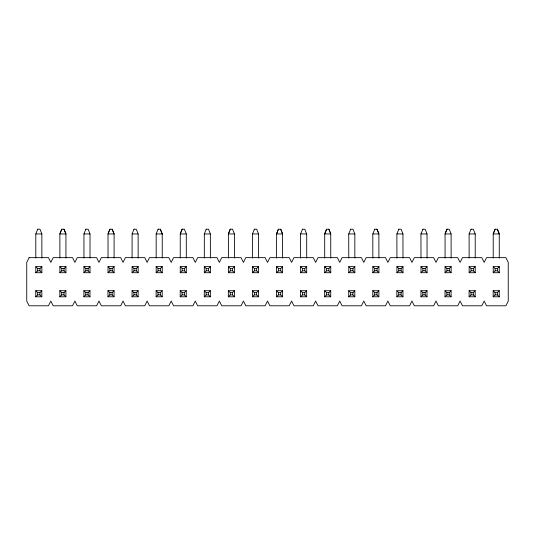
<?xml version="1.0" encoding="UTF-8"?>
<svg xmlns="http://www.w3.org/2000/svg" width="535" height="535" viewBox="0 0 535 535"><rect width="100%" height="100%" fill="white"/><g stroke="black" fill="none" stroke-linecap="round" stroke-linejoin="round"><path stroke-width="0.8" d="M35.798 258.091L35.798 233.949L37.697 229.207M61.772 229.207L59.873 233.949L59.873 258.091M83.948 258.091L83.948 233.949L85.847 229.207M109.922 229.207L108.023 233.949L108.023 258.091M132.098 258.091L132.098 233.949L133.997 229.207M156.173 258.091L156.173 233.949L158.072 229.207M182.147 229.207L180.248 233.949L180.248 258.091M204.323 258.091L204.323 233.949L206.222 229.207M230.297 229.207L228.398 233.949L228.398 258.091M252.473 258.091L252.473 233.949L254.372 229.207M278.447 229.207L276.548 233.949L276.548 258.091M300.623 258.091L300.576 233.949L302.522 229.207M326.597 229.207L324.698 233.949L324.698 258.091M348.773 258.091L348.726 233.949L350.672 229.207M372.848 258.091L372.801 233.949L374.747 229.207M396.923 258.091L396.876 233.949L398.822 229.207M420.998 258.091L420.951 233.949L422.897 229.207M446.972 229.207L445.073 233.949L445.073 258.091M469.148 258.091L469.101 233.949L471.047 229.207M495.122 229.207L493.223 233.949L493.223 258.091M35.798 272.716L37.697 270.817L37.697 268.543L35.798 266.644L41.864 266.644L41.864 272.716L35.798 272.716L35.798 266.644M41.864 272.716L39.971 270.817L39.971 268.543L41.864 266.644M35.751 296.791L37.651 294.892L39.924 294.892L41.824 296.791L41.824 290.719L35.751 290.719L35.751 296.791L41.824 296.791M35.751 290.719L37.651 292.618L39.924 292.618L41.824 290.719M59.873 272.716L61.772 270.817L64.046 270.817L65.939 272.716L65.939 266.644L59.873 266.644L59.873 272.716L65.939 272.716M59.873 266.644L61.772 268.543L64.046 268.543L65.939 266.644M59.826 296.791L61.726 294.892L63.999 294.892L65.899 296.791L65.899 290.719L59.826 290.719L59.826 296.791L65.899 296.791M59.826 290.719L61.726 292.618L63.999 292.618L65.899 290.719M83.948 272.716L85.847 270.817L88.121 270.817L90.014 272.716L90.014 266.644L83.948 266.644L83.948 272.716L90.014 272.716M83.948 266.644L85.847 268.543L88.121 268.543L90.014 266.644M83.901 296.791L85.801 294.892L85.801 292.618L83.901 290.719L89.974 290.719L89.974 296.791L83.901 296.791L83.901 290.719M89.974 296.791L88.074 294.892L88.074 292.618L89.974 290.719M108.023 272.716L109.922 270.817L112.196 270.817L114.089 272.716L114.089 266.644L108.023 266.644L108.023 272.716L114.089 272.716M108.023 266.644L109.922 268.543L112.196 268.543L114.089 266.644M107.976 296.791L109.876 294.892L112.149 294.892L114.049 296.791L114.049 290.719L107.976 290.719L107.976 296.791L114.049 296.791M107.976 290.719L109.876 292.618L112.149 292.618L114.049 290.719M132.098 272.716L133.997 270.817L136.271 270.817L138.164 272.716L138.164 266.644L132.098 266.644L132.098 272.716L138.164 272.716M132.098 266.644L133.997 268.543L136.271 268.543L138.164 266.644M132.051 296.791L133.951 294.892L136.224 294.892L138.124 296.791L132.051 296.791L132.051 290.719L138.124 290.719L138.124 296.791M136.224 294.892L136.224 292.618L138.124 290.719M156.173 272.716L158.072 270.817L160.346 270.817L162.239 272.716L162.239 266.644L156.173 266.644L156.173 272.716L162.239 272.716M156.173 266.644L158.072 268.543L160.346 268.543L162.239 266.644M156.126 296.791L158.026 294.892L160.299 294.892L162.199 296.791L162.199 290.719L156.126 290.719L156.126 296.791L162.199 296.791M156.126 290.719L158.026 292.618L160.299 292.618L162.199 290.719M180.248 272.716L182.147 270.817L184.421 270.817L186.314 272.716L186.314 266.644L180.248 266.644L180.248 272.716L186.314 272.716M180.248 266.644L182.147 268.543L184.421 268.543L186.314 266.644M180.201 296.791L182.101 294.892L184.374 294.892L186.274 296.791L180.201 296.791L180.201 290.719L186.274 290.719L186.274 296.791M180.201 290.719L182.101 292.618L184.374 292.618L186.274 290.719M204.323 272.716L206.222 270.817L208.496 270.817L210.389 272.716L204.323 272.716L204.323 266.644L210.389 266.644L210.389 272.716M204.323 266.644L206.222 268.543L208.496 268.543L210.389 266.644M204.276 296.791L206.176 294.892L208.449 294.892L210.349 296.791L210.349 290.719L204.276 290.719L204.276 296.791L210.349 296.791M204.276 290.719L206.176 292.618L208.449 292.618L210.349 290.719M228.398 272.716L230.297 270.817L232.571 270.817L234.464 272.716L228.398 272.716L228.398 266.644L234.464 266.644L234.464 272.716M228.398 266.644L230.297 268.543L232.571 268.543L234.464 266.644M228.351 296.791L230.251 294.892L232.524 294.892L234.424 296.791L228.351 296.791L228.351 290.719L234.424 290.719L234.424 296.791M228.351 290.719L230.251 292.618L232.524 292.618L234.424 290.719M252.473 272.716L254.372 270.817L256.646 270.817L258.539 272.716L252.473 272.716L252.473 266.644L258.539 266.644L258.539 272.716M256.646 270.817L256.646 268.543L258.539 266.644M252.426 296.791L254.326 294.892L256.599 294.892L258.499 296.791L252.426 296.791L252.426 290.719L258.499 290.719L258.499 296.791M252.426 290.719L254.326 292.618L256.599 292.618L258.499 290.719M276.548 272.716L278.447 270.817L280.721 270.817L282.614 272.716L276.548 272.716L276.548 266.644L282.614 266.644L282.614 272.716M280.721 270.817L280.721 268.543L282.614 266.644M276.501 296.791L278.401 294.892L280.674 294.892L282.574 296.791L276.501 296.791L276.501 290.719L282.574 290.719L282.574 296.791M280.674 294.892L280.674 292.618L282.574 290.719M300.623 272.716L302.522 270.817L304.796 270.817L306.689 272.716L300.623 272.716L300.623 266.644L306.689 266.644L306.689 272.716M304.796 270.817L304.796 268.543L306.689 266.644M300.576 296.791L302.476 294.892L304.749 294.892L306.649 296.791L306.649 290.719L300.576 290.719L300.576 296.791L306.649 296.791M300.576 290.719L302.476 292.618L304.749 292.618L306.649 290.719M324.698 272.716L326.597 270.817L328.871 270.817L330.764 272.716L324.698 272.716L324.698 266.644L330.764 266.644L330.764 272.716M324.698 266.644L326.597 268.543L328.871 268.543L330.764 266.644M324.651 296.791L326.551 294.892L328.824 294.892L330.724 296.791L330.724 290.719L324.651 290.719L324.651 296.791L330.724 296.791M324.651 290.719L326.551 292.618L328.824 292.618L330.724 290.719M348.773 272.716L350.672 270.817L350.672 268.543L348.773 266.644L354.839 266.644L354.839 272.716L348.773 272.716L348.773 266.644M354.839 272.716L352.946 270.817L352.946 268.543L354.839 266.644M348.726 296.791L350.626 294.892L350.626 292.618L348.726 290.719L354.799 290.719L354.799 296.791L348.726 296.791L348.726 290.719M350.626 292.618L352.899 292.618L354.799 290.719M372.848 272.716L374.747 270.817L377.021 270.817L378.914 272.716L372.848 272.716L372.848 266.644L378.914 266.644L378.914 272.716M377.021 270.817L377.021 268.543L378.914 266.644M372.801 296.791L374.701 294.892L376.974 294.892L378.874 296.791L378.874 290.719L372.801 290.719L372.801 296.791L378.874 296.791M372.801 290.719L374.701 292.618L376.974 292.618L378.874 290.719M396.923 272.716L398.822 270.817L401.096 270.817L402.989 272.716L402.989 266.644L396.923 266.644L396.923 272.716L402.989 272.716M396.923 266.644L398.822 268.543L401.096 268.543L402.989 266.644M396.876 296.791L398.776 294.892L398.776 292.618L396.876 290.719L402.949 290.719L402.949 296.791L396.876 296.791L396.876 290.719M398.776 292.618L401.049 292.618L402.949 290.719M420.998 272.716L422.897 270.817L425.171 270.817L427.064 272.716L427.064 266.644L420.998 266.644L420.998 272.716L427.064 272.716M420.998 266.644L422.897 268.543L425.171 268.543L427.064 266.644M420.951 296.791L422.851 294.892L422.851 292.618L420.951 290.719L427.024 290.719L427.024 296.791L420.951 296.791L420.951 290.719M422.851 292.618L425.124 292.618L427.024 290.719M445.073 272.716L446.972 270.817L449.246 270.817L451.139 272.716L451.139 266.644L445.073 266.644L445.073 272.716L451.139 272.716M445.073 266.644L446.972 268.543L449.246 268.543L451.139 266.644M445.026 296.791L446.926 294.892L446.926 292.618L445.026 290.719L451.099 290.719L451.099 296.791L445.026 296.791L445.026 290.719M451.099 296.791L449.199 294.892L449.199 292.618L451.099 290.719M469.148 272.716L471.047 270.817L471.047 268.543L469.148 266.644L475.214 266.644L475.214 272.716L469.148 272.716L469.148 266.644M471.047 268.543L473.321 268.543L475.214 266.644M469.101 296.791L471.001 294.892L473.274 294.892L475.174 296.791L469.101 296.791L469.101 290.719L475.174 290.719L475.174 296.791M469.101 290.719L471.001 292.618L473.274 292.618L475.174 290.719M493.223 272.716L495.122 270.817L495.122 268.543L493.223 266.644L499.289 266.644L499.289 272.716L493.223 272.716L493.223 266.644M495.122 268.543L497.396 268.543L499.289 266.644M493.176 296.791L495.076 294.892L495.076 292.618L493.176 290.719L499.249 290.719L499.249 296.791L493.176 296.791L493.176 290.719M495.076 292.618L497.349 292.618L499.249 290.719M37.651 229.207L39.971 229.207L41.864 233.949L41.864 258.091M65.939 233.949L64.046 229.207L61.726 229.207L59.826 233.949L65.939 233.949L65.939 258.091M85.801 229.207L88.121 229.207L90.014 233.949L90.014 258.091M114.089 233.949L112.196 229.207L109.876 229.207L107.976 233.949L114.089 233.949L114.089 258.091M133.951 229.207L136.271 229.207L138.164 233.949L132.098 233.949M158.026 229.207L160.346 229.207L162.239 233.949L162.239 258.091M206.176 229.207L208.496 229.207L210.389 233.949L204.323 233.949M254.326 229.207L256.646 229.207L258.539 233.949L258.539 258.091M280.721 229.207L278.401 229.207L276.501 233.949L282.614 233.949L280.721 229.207L282.574 233.949L282.614 258.091M302.476 229.207L304.796 229.207L306.689 233.949L306.689 258.091M328.871 229.207L326.551 229.207L324.651 233.949L330.764 233.949L328.871 229.207L330.724 233.949L330.764 258.091M350.626 229.207L352.946 229.207L354.839 233.949L354.839 258.091M374.701 229.207L377.021 229.207L378.914 233.949L372.848 233.949M398.776 229.207L401.096 229.207L402.989 233.949L396.923 233.949M422.851 229.207L425.171 229.207L427.064 233.949L420.998 233.949M471.001 229.207L473.321 229.207L475.214 233.949L475.214 258.091M497.396 229.207L495.076 229.207L493.176 233.949L499.289 233.949L497.396 229.207L499.249 233.949L499.289 258.091M35.798 233.949L41.864 233.949M83.948 233.949L90.014 233.949M156.173 233.949L162.239 233.949M252.473 233.949L258.539 233.949M300.623 233.949L306.689 233.949M348.773 233.949L354.839 233.949M469.148 233.949L475.214 233.949M37.697 268.543L39.971 268.543M252.473 266.644L254.372 268.543L256.646 268.543M276.548 266.644L278.447 268.543L280.721 268.543M300.623 266.644L302.522 268.543L304.796 268.543M350.672 268.543L352.946 268.543M372.848 266.644L374.747 268.543L377.021 268.543M37.697 270.817L39.971 270.817M350.672 270.817L352.946 270.817M471.047 270.817L473.321 270.817L475.214 272.716M495.122 270.817L497.396 270.817L499.289 272.716M85.801 292.618L88.074 292.618M132.051 290.719L133.951 292.618L136.224 292.618M276.501 290.719L278.401 292.618L280.674 292.618M446.926 292.618L449.199 292.618M85.801 294.892L88.074 294.892M350.626 294.892L352.899 294.892L354.799 296.791M398.776 294.892L401.049 294.892L402.949 296.791M422.851 294.892L425.124 294.892L427.024 296.791M446.926 294.892L449.199 294.892M495.076 294.892L497.349 294.892L499.249 296.791M376.974 229.207L378.874 233.949L378.914 258.091M160.299 229.207L162.199 233.949M112.149 229.207L114.049 233.949M63.999 229.207L65.899 233.949M497.396 268.543L497.396 270.817M497.349 292.618L497.349 294.892M473.321 268.543L473.321 270.817M473.274 292.618L473.274 294.892M471.001 292.618L471.001 294.892M451.099 233.949L451.139 258.091M449.246 268.543L449.246 270.817M446.972 268.543L446.972 270.817M427.024 233.949L427.064 258.091M425.171 268.543L425.171 270.817M425.124 292.618L425.124 294.892M422.897 268.543L422.897 270.817M402.949 233.949L402.989 258.091M401.096 268.543L401.096 270.817M401.049 292.618L401.049 294.892M398.822 268.543L398.822 270.817M376.974 292.618L376.974 294.892M374.747 268.543L374.747 270.817M374.701 292.618L374.701 294.892M352.899 292.618L352.899 294.892M328.871 268.543L328.871 270.817M328.824 292.618L328.824 294.892M326.597 268.543L326.597 270.817M326.551 292.618L326.551 294.892M304.749 292.618L304.749 294.892M302.522 268.543L302.522 270.817M302.476 292.618L302.476 294.892M278.447 268.543L278.447 270.817M278.401 292.618L278.401 294.892M256.599 292.618L256.599 294.892M254.372 268.543L254.372 270.817M254.326 292.618L254.326 294.892M234.424 233.949L234.464 258.091M232.571 268.543L232.571 270.817M232.524 292.618L232.524 294.892M230.297 268.543L230.297 270.817M230.251 292.618L230.251 294.892M210.349 233.949L210.389 258.091M208.496 268.543L208.496 270.817M208.449 292.618L208.449 294.892M206.222 268.543L206.222 270.817M206.176 292.618L206.176 294.892M186.274 233.949L186.314 258.091M184.421 268.543L184.421 270.817M184.374 292.618L184.374 294.892M182.147 268.543L182.147 270.817M182.101 292.618L182.101 294.892M160.346 268.543L160.346 270.817M160.299 292.618L160.299 294.892M158.072 268.543L158.072 270.817M158.026 292.618L158.026 294.892M138.124 233.949L138.164 258.091M136.271 268.543L136.271 270.817M133.997 268.543L133.997 270.817M133.951 292.618L133.951 294.892M112.196 268.543L112.196 270.817M112.149 292.618L112.149 294.892M109.922 268.543L109.922 270.817M109.876 292.618L109.876 294.892M88.121 268.543L88.121 270.817M85.847 268.543L85.847 270.817M64.046 268.543L64.046 270.817M63.999 292.618L63.999 294.892M61.772 268.543L61.772 270.817M61.726 292.618L61.726 294.892M39.924 292.618L39.924 294.892M37.651 292.618L37.651 294.892M182.101 229.207L180.201 233.949L186.314 233.949L184.374 229.207L182.101 229.207M230.251 229.207L228.351 233.949L234.464 233.949L232.524 229.207L230.251 229.207M446.926 229.207L445.026 233.949L451.139 233.949L449.199 229.207L446.926 229.207M29.117 257.643L26.75 262.384L26.75 301.051L29.117 305.793L48.458 305.793L50.825 301.051L53.192 305.793L72.533 305.793L74.9 301.051L77.267 305.793L96.608 305.793L98.975 301.051L101.342 305.793L120.683 305.793L123.05 301.051L125.417 305.793L144.758 305.793L147.125 301.051L149.492 305.793L168.833 305.793L171.2 301.051L173.567 305.793L192.908 305.793L195.275 301.051L197.642 305.793L216.983 305.793L219.35 301.051L221.717 305.793L241.058 305.793L243.425 301.051L245.792 305.793L265.133 305.793L267.5 301.051L269.867 305.793L289.208 305.793L291.575 301.051L293.942 305.793L313.283 305.793L315.65 301.051L318.017 305.793L337.358 305.793L339.725 301.051L342.092 305.793L361.433 305.793L363.8 301.051L366.167 305.793L385.508 305.793L387.875 301.051L390.242 305.793L409.583 305.793L411.95 301.051L414.317 305.793L433.658 305.793L436.025 301.051L438.392 305.793L457.733 305.793L460.1 301.051L462.467 305.793L481.808 305.793L484.175 301.051L486.542 305.793L505.883 305.793L508.25 301.051L508.25 262.384L505.883 257.643L486.542 257.643L484.175 262.384L481.808 257.643L462.467 257.643L460.1 262.384L457.733 257.643L438.392 257.643L436.025 262.384L433.658 257.643L414.317 257.643L411.95 262.384L409.583 257.643L390.242 257.643L387.875 262.384L385.508 257.643L366.167 257.643L363.8 262.384L361.433 257.643L342.092 257.643L339.725 262.384L337.358 257.643L318.017 257.643L315.65 262.384L313.283 257.643L293.942 257.643L291.575 262.384L289.208 257.643L269.867 257.643L267.5 262.384L265.133 257.643L245.792 257.643L243.425 262.384L241.058 257.643L221.717 257.643L219.35 262.384L216.983 257.643L197.642 257.643L195.275 262.384L192.908 257.643L173.567 257.643L171.2 262.384L168.833 257.643L149.492 257.643L147.125 262.384L144.758 257.643L125.417 257.643L123.05 262.384L120.683 257.643L101.342 257.643L98.975 262.384L96.608 257.643L77.267 257.643L74.9 262.384L72.533 257.643L53.192 257.643L50.825 262.384L48.458 257.643L29.117 257.643"/></g></svg>
